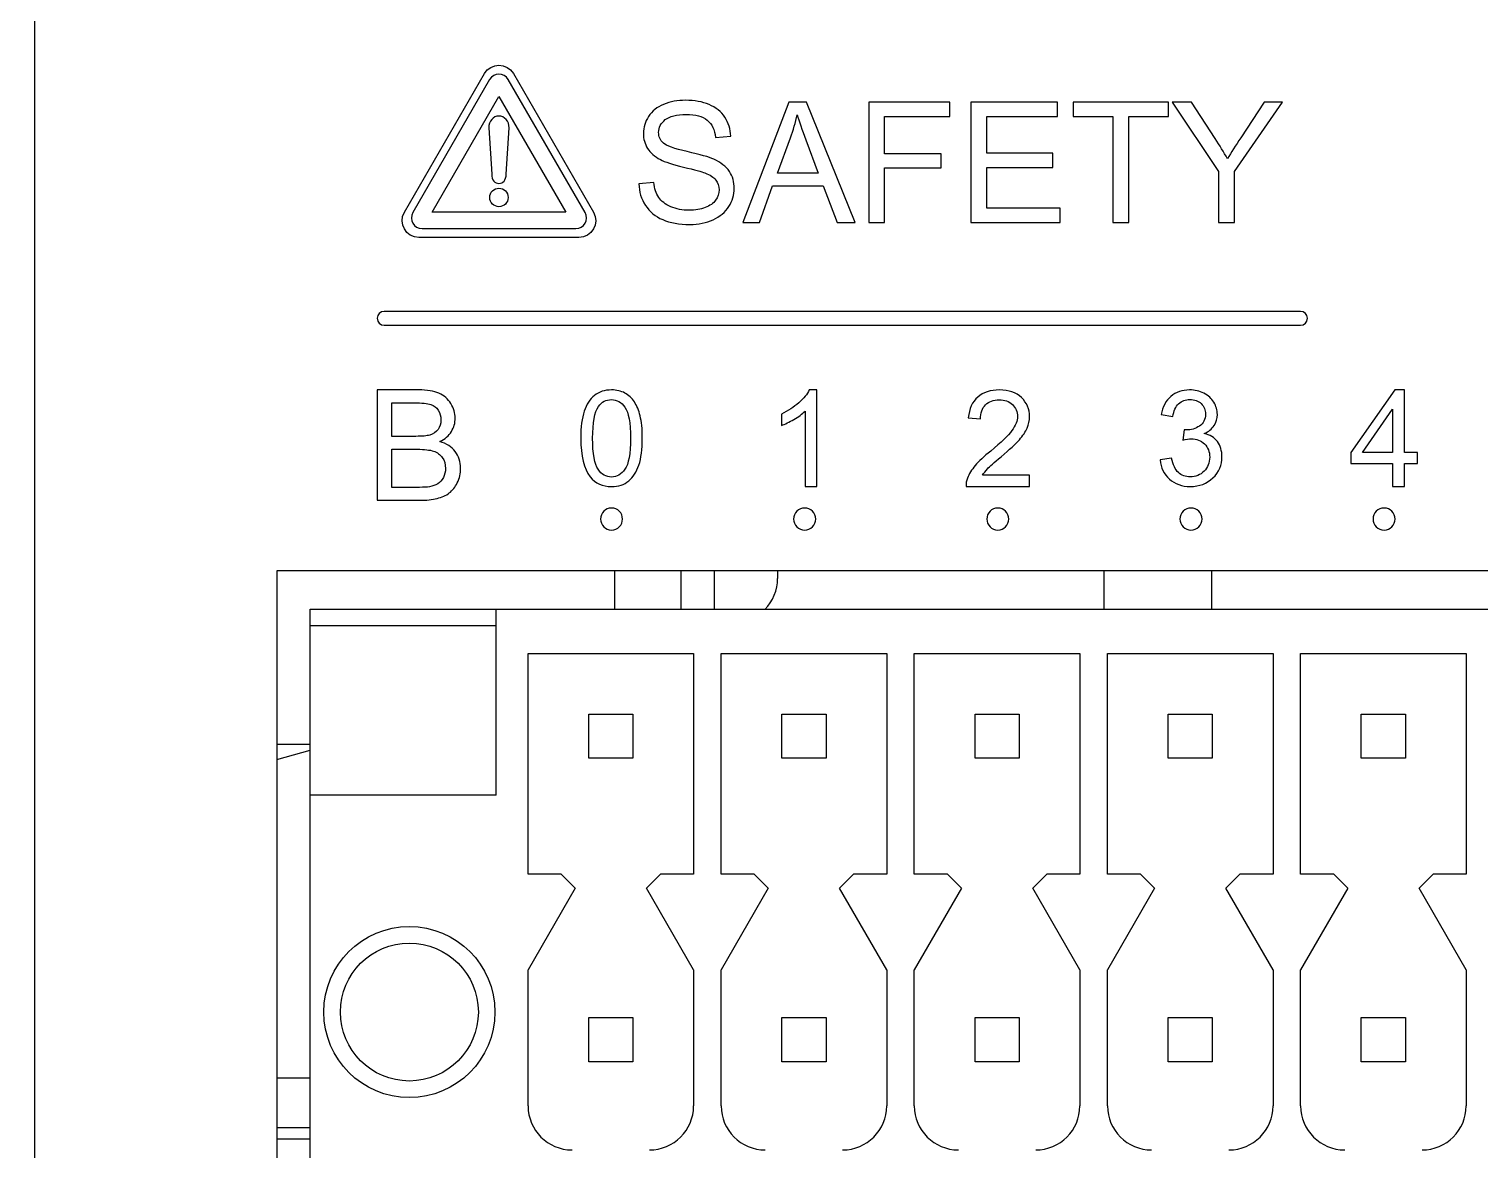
# Model space of a CAD drawing. Header units: millimetres. Extents: x 4086 to 8318, y 123 to 1549.
# Drawn here: x 6997.63 to 7023.93, y 992.81 to 1013.13 of the extents above; entities that cross this region are included whole.
import ezdxf

# ---------------------------------------------------------------- set-up
doc = ezdxf.new("R2010")
doc.units = ezdxf.units.MM
doc.layers.add('20_ALL_FEATURES', color=7, linetype='Continuous')
doc.layers.add('layer 3', color=7, linetype='Continuous')

msp = doc.modelspace()

# ---------------------------------------------------------------- linework, layer by layer
at = {"layer": '20_ALL_FEATURES', "color": 7, "linetype": 'Continuous'}
for p, q in [((7002.126, 1003.314), (7002.126, 991.314)), ((7045.726, 1003.314), (7002.126, 1003.314)), ((7008.248, 1002.614), (7008.248, 1003.314)), ((7009.448, 1003.314), (7009.448, 1002.614)), ((7010.048, 1003.314), (7010.048, 1002.614)), ((7011.198, 1003.314), (7011.198, 1003.174)), ((7017.114, 1002.614), (7017.114, 1003.314)), ((7019.069, 1002.614), (7019.069, 1003.314)), ((7002.726, 991.814), (7002.726, 1002.614)), ((7002.726, 1002.614), (7045.126, 1002.614)), ((7006.096, 999.244), (7006.096, 1002.614)), ((7006.096, 1002.314), (7002.726, 1002.314)), ((7006.676, 997.814), (7006.676, 1001.814)), ((7006.676, 1001.814), (7009.676, 1001.814)), ((7009.676, 1001.814), (7009.676, 997.814)), ((7010.176, 997.814), (7010.176, 1001.814)), ((7010.176, 1001.814), (7013.176, 1001.814)), ((7013.176, 1001.814), (7013.176, 997.814)), ((7013.676, 997.814), (7013.676, 1001.814)), ((7013.676, 1001.814), (7016.676, 1001.814)), ((7016.676, 1001.814), (7016.676, 997.814)), ((7017.176, 997.814), (7017.176, 1001.814)), ((7017.176, 1001.814), (7020.176, 1001.814)), ((7020.176, 1001.814), (7020.176, 997.814)), ((7020.676, 997.814), (7020.676, 1001.814)), ((7020.676, 1001.814), (7023.676, 1001.814)), ((7023.676, 1001.814), (7023.676, 997.814)), ((7007.776, 999.914), (7007.776, 1000.714)), ((7007.776, 1000.714), (7008.576, 1000.714)), ((7008.576, 1000.714), (7008.576, 999.914)), ((7011.276, 999.914), (7011.276, 1000.714)), ((7011.276, 1000.714), (7012.076, 1000.714)), ((7012.076, 1000.714), (7012.076, 999.914)), ((7014.776, 999.914), (7014.776, 1000.714)), ((7014.776, 1000.714), (7015.576, 1000.714)), ((7015.576, 1000.714), (7015.576, 999.914)), ((7018.276, 999.914), (7018.276, 1000.714)), ((7018.276, 1000.714), (7019.076, 1000.714)), ((7019.076, 1000.714), (7019.076, 999.914)), ((7021.776, 999.914), (7021.776, 1000.714)), ((7021.776, 1000.714), (7022.576, 1000.714)), ((7022.576, 1000.714), (7022.576, 999.914)), ((7002.726, 1000.161), (7002.126, 1000.161)), ((7002.126, 999.891), (7002.726, 1000.063)), ((7008.576, 999.914), (7007.776, 999.914)), ((7012.076, 999.914), (7011.276, 999.914)), ((7015.576, 999.914), (7014.776, 999.914)), ((7019.076, 999.914), (7018.276, 999.914)), ((7022.576, 999.914), (7021.776, 999.914)), ((7006.096, 999.244), (7002.726, 999.244)), ((7007.276, 997.814), (7006.676, 997.814)), ((7007.276, 997.814), (7007.53, 997.56)), ((7008.823, 997.56), (7009.076, 997.814)), ((7009.676, 997.814), (7009.076, 997.814)), ((7010.776, 997.814), (7010.176, 997.814)), ((7010.776, 997.814), (7011.03, 997.56)), ((7012.323, 997.56), (7012.576, 997.814)), ((7013.176, 997.814), (7012.576, 997.814)), ((7014.276, 997.814), (7013.676, 997.814)), ((7014.276, 997.814), (7014.53, 997.56)), ((7015.823, 997.56), (7016.076, 997.814)), ((7016.676, 997.814), (7016.076, 997.814)), ((7017.776, 997.814), (7017.176, 997.814)), ((7017.776, 997.814), (7018.03, 997.56)), ((7019.323, 997.56), (7019.576, 997.814)), ((7020.176, 997.814), (7019.576, 997.814)), ((7021.276, 997.814), (7020.676, 997.814)), ((7021.276, 997.814), (7021.53, 997.56)), ((7022.823, 997.56), (7023.076, 997.814)), ((7023.676, 997.814), (7023.076, 997.814)), ((7007.53, 997.56), (7006.676, 996.082)), ((7009.676, 996.082), (7008.823, 997.56)), ((7011.03, 997.56), (7010.176, 996.082)), ((7013.176, 996.082), (7012.323, 997.56)), ((7014.53, 997.56), (7013.676, 996.082)), ((7016.676, 996.082), (7015.823, 997.56)), ((7018.03, 997.56), (7017.176, 996.082)), ((7020.176, 996.082), (7019.323, 997.56)), ((7021.53, 997.56), (7020.676, 996.082)), ((7023.676, 996.082), (7022.823, 997.56)), ((7006.676, 993.614), (7006.676, 996.082)), ((7009.676, 996.082), (7009.676, 993.614)), ((7010.176, 993.614), (7010.176, 996.082)), ((7013.176, 996.082), (7013.176, 993.614)), ((7013.676, 993.614), (7013.676, 996.082)), ((7016.676, 996.082), (7016.676, 993.614)), ((7017.176, 993.614), (7017.176, 996.082)), ((7020.176, 996.082), (7020.176, 993.614)), ((7020.676, 993.614), (7020.676, 996.082)), ((7023.676, 996.082), (7023.676, 993.614)), ((7007.776, 994.414), (7007.776, 995.214)), ((7007.776, 995.214), (7008.576, 995.214)), ((7008.576, 995.214), (7008.576, 994.414)), ((7011.276, 994.414), (7011.276, 995.214)), ((7011.276, 995.214), (7012.076, 995.214)), ((7012.076, 995.214), (7012.076, 994.414)), ((7014.776, 994.414), (7014.776, 995.214)), ((7014.776, 995.214), (7015.576, 995.214)), ((7015.576, 995.214), (7015.576, 994.414)), ((7018.276, 994.414), (7018.276, 995.214)), ((7018.276, 995.214), (7019.076, 995.214)), ((7019.076, 995.214), (7019.076, 994.414)), ((7021.776, 994.414), (7021.776, 995.214)), ((7021.776, 995.214), (7022.576, 995.214)), ((7022.576, 995.214), (7022.576, 994.414)), ((7008.576, 994.414), (7007.776, 994.414)), ((7012.076, 994.414), (7011.276, 994.414)), ((7015.576, 994.414), (7014.776, 994.414)), ((7019.076, 994.414), (7018.276, 994.414)), ((7022.576, 994.414), (7021.776, 994.414)), ((7002.726, 994.114), (7002.126, 994.114)), ((7002.726, 993.214), (7002.126, 993.214)), ((7002.126, 993.014), (7002.726, 993.014))]:
    msp.add_line(p, q, dxfattribs=at)
for radius in [1.55, 1.25]:
    msp.add_circle((7004.526, 995.314), radius, dxfattribs=at)
for centre, start, end in [((7010.398, 1003.174), 315.3431, 0), ((7007.476, 993.614), 180, 270), ((7008.876, 993.614), 270, 0), ((7010.976, 993.614), 180, 270), ((7012.376, 993.614), 270, 0), ((7014.476, 993.614), 180, 270), ((7015.876, 993.614), 270, 0), ((7017.976, 993.614), 180, 270), ((7019.376, 993.614), 270, 0), ((7021.476, 993.614), 180, 270), ((7022.876, 993.614), 270, 0)]:
    msp.add_arc(centre, 0.8, start, end, dxfattribs=at)
at = {"layer": 'layer 3'}
for points, knots in [([(6989.446, 989.186), (7004.064, 989.186), (6989.604, 989.186), (6997.731, 989.186), (6997.731, 989.186), (6997.731, 1035.084), (6997.731, 1086.777), (6997.731, 1095.406), (6997.731, 1095.406), (6997.731, 1095.406), (6989.446, 1095.406), (6989.446, 1095.406), (6989.446, 1095.406), (6989.377, 1095.406), (6989.321, 1095.35), (6989.321, 1095.281), (6989.321, 1095.281), (6989.321, 1095.212), (6989.377, 1095.156), (6989.446, 1095.156), (6989.446, 1095.156), (6989.446, 1095.156), (6997.481, 1095.156), (6997.481, 1095.156), (6997.481, 1095.156), (6997.481, 1078.221), (6997.481, 1014.391), (6997.481, 989.436), (6997.481, 989.436), (6986.072, 989.436), (7001.613, 989.436), (6989.446, 989.436), (6989.446, 989.436), (6989.377, 989.436), (6989.321, 989.38), (6989.321, 989.311), (6989.321, 989.311), (6989.321, 989.242), (6989.377, 989.186), (6989.446, 989.186)], [0, 0, 0, 0, 0.090909, 0.090909, 0.090909, 0.090909, 0.181818, 0.181818, 0.181818, 0.181818, 0.272727, 0.272727, 0.272727, 0.272727, 0.363636, 0.363636, 0.363636, 0.363636, 0.454545, 0.454545, 0.454545, 0.454545, 0.545455, 0.545455, 0.545455, 0.545455, 0.636364, 0.636364, 0.636364, 0.636364, 0.727273, 0.727273, 0.727273, 0.727273, 0.818182, 0.818182, 0.818182, 0.818182, 1, 1, 1, 1]), ([(7006.317, 1012.219), (7006.317, 1012.219), (7007.71, 1009.806), (7007.71, 1009.806), (7007.71, 1009.806), (7007.785, 1009.677), (7007.691, 1009.515), (7007.542, 1009.515), (7007.542, 1009.515), (7007.542, 1009.515), (7004.756, 1009.515), (7004.756, 1009.515), (7004.756, 1009.515), (7004.607, 1009.515), (7004.514, 1009.677), (7004.588, 1009.806), (7004.588, 1009.806), (7004.588, 1009.806), (7005.981, 1012.219), (7005.981, 1012.219), (7005.981, 1012.219), (7006.056, 1012.348), (7006.242, 1012.348), (7006.317, 1012.219)], [0, 0, 0, 0, 0.142857, 0.142857, 0.142857, 0.142857, 0.285714, 0.285714, 0.285714, 0.285714, 0.428571, 0.428571, 0.428571, 0.428571, 0.571429, 0.571429, 0.571429, 0.571429, 0.714286, 0.714286, 0.714286, 0.714286, 1, 1, 1, 1]), ([(7004.939, 1009.815), (7004.939, 1009.815), (7004.939, 1009.815), (7004.939, 1009.815), (7004.939, 1009.815), (7004.939, 1009.815), (7007.359, 1009.815), (7007.359, 1009.815), (7007.359, 1009.815), (7007.359, 1009.815), (7006.149, 1011.91), (7006.149, 1011.91), (7006.149, 1011.91), (7006.149, 1011.91), (7004.939, 1009.815), (7004.939, 1009.815)], [0, 0, 0, 0, 0.2, 0.2, 0.2, 0.2, 0.4, 0.4, 0.4, 0.4, 0.6, 0.6, 0.6, 0.6, 1, 1, 1, 1]), ([(7008.684, 1010.326), (7008.684, 1010.326), (7008.955, 1010.351), (7008.955, 1010.351), (7008.955, 1010.351), (7008.968, 1010.241), (7008.997, 1010.151), (7009.045, 1010.081), (7009.045, 1010.081), (7009.092, 1010.011), (7009.165, 1009.954), (7009.263, 1009.911), (7009.263, 1009.911), (7009.362, 1009.868), (7009.474, 1009.846), (7009.597, 1009.846), (7009.597, 1009.846), (7009.707, 1009.846), (7009.804, 1009.862), (7009.888, 1009.895), (7009.888, 1009.895), (7009.972, 1009.928), (7010.035, 1009.973), (7010.076, 1010.03), (7010.076, 1010.03), (7010.117, 1010.088), (7010.138, 1010.15), (7010.138, 1010.217), (7010.138, 1010.217), (7010.138, 1010.285), (7010.118, 1010.344), (7010.078, 1010.395), (7010.078, 1010.395), (7010.039, 1010.446), (7009.973, 1010.488), (7009.882, 1010.523), (7009.882, 1010.523), (7009.824, 1010.546), (7009.695, 1010.581), (7009.494, 1010.629), (7009.494, 1010.629), (7009.294, 1010.677), (7009.154, 1010.722), (7009.074, 1010.765), (7009.074, 1010.765), (7008.971, 1010.82), (7008.894, 1010.888), (7008.843, 1010.968), (7008.843, 1010.968), (7008.792, 1011.049), (7008.766, 1011.139), (7008.766, 1011.239), (7008.766, 1011.239), (7008.766, 1011.35), (7008.798, 1011.453), (7008.86, 1011.548), (7008.86, 1011.548), (7008.922, 1011.644), (7009.013, 1011.716), (7009.133, 1011.766), (7009.133, 1011.766), (7009.253, 1011.816), (7009.386, 1011.84), (7009.532, 1011.84), (7009.532, 1011.84), (7009.694, 1011.84), (7009.836, 1011.815), (7009.959, 1011.762), (7009.959, 1011.762), (7010.082, 1011.711), (7010.177, 1011.634), (7010.243, 1011.533), (7010.243, 1011.533), (7010.31, 1011.432), (7010.345, 1011.317), (7010.35, 1011.19), (7010.35, 1011.19), (7010.35, 1011.19), (7010.074, 1011.168), (7010.074, 1011.168), (7010.074, 1011.168), (7010.059, 1011.306), (7010.009, 1011.41), (7009.923, 1011.48), (7009.923, 1011.48), (7009.838, 1011.55), (7009.711, 1011.585), (7009.544, 1011.585), (7009.544, 1011.585), (7009.369, 1011.585), (7009.242, 1011.553), (7009.163, 1011.489), (7009.163, 1011.489), (7009.083, 1011.425), (7009.043, 1011.348), (7009.043, 1011.258), (7009.043, 1011.258), (7009.043, 1011.18), (7009.071, 1011.116), (7009.128, 1011.065), (7009.128, 1011.065), (7009.183, 1011.015), (7009.328, 1010.963), (7009.562, 1010.91), (7009.562, 1010.91), (7009.796, 1010.857), (7009.957, 1010.811), (7010.044, 1010.771), (7010.044, 1010.771), (7010.17, 1010.713), (7010.264, 1010.639), (7010.324, 1010.55), (7010.324, 1010.55), (7010.384, 1010.461), (7010.414, 1010.358), (7010.414, 1010.241), (7010.414, 1010.241), (7010.414, 1010.125), (7010.381, 1010.017), (7010.315, 1009.914), (7010.315, 1009.914), (7010.248, 1009.812), (7010.154, 1009.732), (7010.03, 1009.676), (7010.03, 1009.676), (7009.905, 1009.619), (7009.766, 1009.59), (7009.611, 1009.59), (7009.611, 1009.59), (7009.414, 1009.59), (7009.249, 1009.619), (7009.116, 1009.677), (7009.116, 1009.677), (7008.983, 1009.734), (7008.879, 1009.82), (7008.804, 1009.936), (7008.804, 1009.936), (7008.728, 1010.051), (7008.688, 1010.181), (7008.684, 1010.326)], [0, 0, 0, 0, 0.027778, 0.027778, 0.027778, 0.027778, 0.055556, 0.055556, 0.055556, 0.055556, 0.083333, 0.083333, 0.083333, 0.083333, 0.111111, 0.111111, 0.111111, 0.111111, 0.138889, 0.138889, 0.138889, 0.138889, 0.166667, 0.166667, 0.166667, 0.166667, 0.194444, 0.194444, 0.194444, 0.194444, 0.222222, 0.222222, 0.222222, 0.222222, 0.25, 0.25, 0.25, 0.25, 0.277778, 0.277778, 0.277778, 0.277778, 0.305556, 0.305556, 0.305556, 0.305556, 0.333333, 0.333333, 0.333333, 0.333333, 0.361111, 0.361111, 0.361111, 0.361111, 0.388889, 0.388889, 0.388889, 0.388889, 0.416667, 0.416667, 0.416667, 0.416667, 0.444444, 0.444444, 0.444444, 0.444444, 0.472222, 0.472222, 0.472222, 0.472222, 0.5, 0.5, 0.5, 0.5, 0.527778, 0.527778, 0.527778, 0.527778, 0.555556, 0.555556, 0.555556, 0.555556, 0.583333, 0.583333, 0.583333, 0.583333, 0.611111, 0.611111, 0.611111, 0.611111, 0.638889, 0.638889, 0.638889, 0.638889, 0.666667, 0.666667, 0.666667, 0.666667, 0.694444, 0.694444, 0.694444, 0.694444, 0.722222, 0.722222, 0.722222, 0.722222, 0.75, 0.75, 0.75, 0.75, 0.777778, 0.777778, 0.777778, 0.777778, 0.805556, 0.805556, 0.805556, 0.805556, 0.833333, 0.833333, 0.833333, 0.833333, 0.861111, 0.861111, 0.861111, 0.861111, 0.888889, 0.888889, 0.888889, 0.888889, 0.916667, 0.916667, 0.916667, 0.916667, 0.944444, 0.944444, 0.944444, 0.944444, 1, 1, 1, 1]), ([(7010.568, 1009.627), (7010.568, 1009.627), (7011.403, 1011.804), (7011.403, 1011.804), (7011.403, 1011.804), (7011.403, 1011.804), (7011.72, 1011.804), (7011.72, 1011.804), (7011.72, 1011.804), (7011.72, 1011.804), (7012.606, 1009.627), (7012.606, 1009.627), (7012.606, 1009.627), (7012.606, 1009.627), (7012.278, 1009.627), (7012.278, 1009.627), (7012.278, 1009.627), (7012.278, 1009.627), (7012.026, 1010.287), (7012.026, 1010.287), (7012.026, 1010.287), (7012.026, 1010.287), (7011.109, 1010.287), (7011.109, 1010.287), (7011.109, 1010.287), (7011.109, 1010.287), (7010.873, 1009.627), (7010.873, 1009.627), (7010.873, 1009.627), (7010.873, 1009.627), (7010.568, 1009.627), (7010.568, 1009.627)], [0, 0, 0, 0, 0.111111, 0.111111, 0.111111, 0.111111, 0.222222, 0.222222, 0.222222, 0.222222, 0.333333, 0.333333, 0.333333, 0.333333, 0.444444, 0.444444, 0.444444, 0.444444, 0.555556, 0.555556, 0.555556, 0.555556, 0.666667, 0.666667, 0.666667, 0.666667, 0.777778, 0.777778, 0.777778, 0.777778, 1, 1, 1, 1]), ([(7012.85, 1009.627), (7012.85, 1009.627), (7012.85, 1011.804), (7012.85, 1011.804), (7012.85, 1011.804), (7012.85, 1011.804), (7014.318, 1011.804), (7014.318, 1011.804), (7014.318, 1011.804), (7014.318, 1011.804), (7014.318, 1011.548), (7014.318, 1011.548), (7014.318, 1011.548), (7014.318, 1011.548), (7013.138, 1011.548), (7013.138, 1011.548), (7013.138, 1011.548), (7013.138, 1011.548), (7013.138, 1010.87), (7013.138, 1010.87), (7013.138, 1010.87), (7013.138, 1010.87), (7014.16, 1010.87), (7014.16, 1010.87), (7014.16, 1010.87), (7014.16, 1010.87), (7014.16, 1010.615), (7014.16, 1010.615), (7014.16, 1010.615), (7014.16, 1010.615), (7013.138, 1010.615), (7013.138, 1010.615), (7013.138, 1010.615), (7013.138, 1010.615), (7013.138, 1009.627), (7013.138, 1009.627), (7013.138, 1009.627), (7013.138, 1009.627), (7012.85, 1009.627), (7012.85, 1009.627)], [0, 0, 0, 0, 0.090909, 0.090909, 0.090909, 0.090909, 0.181818, 0.181818, 0.181818, 0.181818, 0.272727, 0.272727, 0.272727, 0.272727, 0.363636, 0.363636, 0.363636, 0.363636, 0.454545, 0.454545, 0.454545, 0.454545, 0.545455, 0.545455, 0.545455, 0.545455, 0.636364, 0.636364, 0.636364, 0.636364, 0.727273, 0.727273, 0.727273, 0.727273, 0.818182, 0.818182, 0.818182, 0.818182, 1, 1, 1, 1]), ([(7014.698, 1009.627), (7014.698, 1009.627), (7014.698, 1011.804), (7014.698, 1011.804), (7014.698, 1011.804), (7014.698, 1011.804), (7016.27, 1011.804), (7016.27, 1011.804), (7016.27, 1011.804), (7016.27, 1011.804), (7016.27, 1011.548), (7016.27, 1011.548), (7016.27, 1011.548), (7016.27, 1011.548), (7014.987, 1011.548), (7014.987, 1011.548), (7014.987, 1011.548), (7014.987, 1011.548), (7014.987, 1010.88), (7014.987, 1010.88), (7014.987, 1010.88), (7014.987, 1010.88), (7016.187, 1010.88), (7016.187, 1010.88), (7016.187, 1010.88), (7016.187, 1010.88), (7016.187, 1010.624), (7016.187, 1010.624), (7016.187, 1010.624), (7016.187, 1010.624), (7014.987, 1010.624), (7014.987, 1010.624), (7014.987, 1010.624), (7014.987, 1010.624), (7014.987, 1009.882), (7014.987, 1009.882), (7014.987, 1009.882), (7014.987, 1009.882), (7016.321, 1009.882), (7016.321, 1009.882), (7016.321, 1009.882), (7016.321, 1009.882), (7016.321, 1009.627), (7016.321, 1009.627), (7016.321, 1009.627), (7016.321, 1009.627), (7014.698, 1009.627), (7014.698, 1009.627)], [0, 0, 0, 0, 0.076923, 0.076923, 0.076923, 0.076923, 0.153846, 0.153846, 0.153846, 0.153846, 0.230769, 0.230769, 0.230769, 0.230769, 0.307692, 0.307692, 0.307692, 0.307692, 0.384615, 0.384615, 0.384615, 0.384615, 0.461538, 0.461538, 0.461538, 0.461538, 0.538462, 0.538462, 0.538462, 0.538462, 0.615385, 0.615385, 0.615385, 0.615385, 0.692308, 0.692308, 0.692308, 0.692308, 0.769231, 0.769231, 0.769231, 0.769231, 0.846154, 0.846154, 0.846154, 0.846154, 1, 1, 1, 1]), ([(7017.273, 1009.627), (7017.273, 1009.627), (7017.273, 1011.548), (7017.273, 1011.548), (7017.273, 1011.548), (7017.273, 1011.548), (7016.555, 1011.548), (7016.555, 1011.548), (7016.555, 1011.548), (7016.555, 1011.548), (7016.555, 1011.804), (7016.555, 1011.804), (7016.555, 1011.804), (7016.555, 1011.804), (7018.279, 1011.804), (7018.279, 1011.804), (7018.279, 1011.804), (7018.279, 1011.804), (7018.279, 1011.548), (7018.279, 1011.548), (7018.279, 1011.548), (7018.279, 1011.548), (7017.562, 1011.548), (7017.562, 1011.548), (7017.562, 1011.548), (7017.562, 1011.548), (7017.562, 1009.627), (7017.562, 1009.627), (7017.562, 1009.627), (7017.562, 1009.627), (7017.273, 1009.627), (7017.273, 1009.627)], [0, 0, 0, 0, 0.111111, 0.111111, 0.111111, 0.111111, 0.222222, 0.222222, 0.222222, 0.222222, 0.333333, 0.333333, 0.333333, 0.333333, 0.444444, 0.444444, 0.444444, 0.444444, 0.555556, 0.555556, 0.555556, 0.555556, 0.666667, 0.666667, 0.666667, 0.666667, 0.777778, 0.777778, 0.777778, 0.777778, 1, 1, 1, 1]), ([(7019.19, 1009.627), (7019.19, 1009.627), (7019.19, 1010.549), (7019.19, 1010.549), (7019.19, 1010.549), (7019.19, 1010.549), (7018.351, 1011.804), (7018.351, 1011.804), (7018.351, 1011.804), (7018.351, 1011.804), (7018.698, 1011.804), (7018.698, 1011.804), (7018.698, 1011.804), (7018.698, 1011.804), (7019.128, 1011.145), (7019.128, 1011.145), (7019.128, 1011.145), (7019.208, 1011.023), (7019.283, 1010.901), (7019.351, 1010.779), (7019.351, 1010.779), (7019.417, 1010.893), (7019.498, 1011.02), (7019.591, 1011.162), (7019.591, 1011.162), (7019.591, 1011.162), (7020.013, 1011.804), (7020.013, 1011.804), (7020.013, 1011.804), (7020.013, 1011.804), (7020.349, 1011.804), (7020.349, 1011.804), (7020.349, 1011.804), (7020.349, 1011.804), (7019.479, 1010.549), (7019.479, 1010.549), (7019.479, 1010.549), (7019.479, 1010.549), (7019.479, 1009.627), (7019.479, 1009.627), (7019.479, 1009.627), (7019.479, 1009.627), (7019.19, 1009.627), (7019.19, 1009.627)], [0, 0, 0, 0, 0.083333, 0.083333, 0.083333, 0.083333, 0.166667, 0.166667, 0.166667, 0.166667, 0.25, 0.25, 0.25, 0.25, 0.333333, 0.333333, 0.333333, 0.333333, 0.416667, 0.416667, 0.416667, 0.416667, 0.5, 0.5, 0.5, 0.5, 0.583333, 0.583333, 0.583333, 0.583333, 0.666667, 0.666667, 0.666667, 0.666667, 0.75, 0.75, 0.75, 0.75, 0.833333, 0.833333, 0.833333, 0.833333, 1, 1, 1, 1]), ([(7006.149, 1010.333), (7006.077, 1010.333), (7006.018, 1010.385), (7006.018, 1010.504), (7006.018, 1010.504), (7006.018, 1010.504), (7005.964, 1011.34), (7005.964, 1011.34), (7005.964, 1011.34), (7005.964, 1011.458), (7006.047, 1011.554), (7006.149, 1011.554), (7006.149, 1011.554), (7006.251, 1011.554), (7006.334, 1011.458), (7006.334, 1011.34), (7006.334, 1011.34), (7006.334, 1011.34), (7006.28, 1010.504), (7006.28, 1010.504), (7006.28, 1010.504), (7006.28, 1010.385), (7006.222, 1010.333), (7006.149, 1010.333)], [0, 0, 0, 0, 0.142857, 0.142857, 0.142857, 0.142857, 0.285714, 0.285714, 0.285714, 0.285714, 0.428571, 0.428571, 0.428571, 0.428571, 0.571429, 0.571429, 0.571429, 0.571429, 0.714286, 0.714286, 0.714286, 0.714286, 1, 1, 1, 1]), ([(7011.194, 1010.521), (7011.194, 1010.521), (7011.936, 1010.521), (7011.936, 1010.521), (7011.936, 1010.521), (7011.936, 1010.521), (7011.709, 1011.124), (7011.709, 1011.124), (7011.709, 1011.124), (7011.641, 1011.308), (7011.589, 1011.459), (7011.553, 1011.579), (7011.553, 1011.579), (7011.523, 1011.437), (7011.483, 1011.298), (7011.433, 1011.16), (7011.433, 1011.16), (7011.433, 1011.16), (7011.194, 1010.521), (7011.194, 1010.521)], [0, 0, 0, 0, 0.166667, 0.166667, 0.166667, 0.166667, 0.333333, 0.333333, 0.333333, 0.333333, 0.5, 0.5, 0.5, 0.5, 0.666667, 0.666667, 0.666667, 0.666667, 1, 1, 1, 1]), ([(7006.149, 1010.246), (7006.149, 1010.246), (7006.149, 1010.246), (7006.149, 1010.246), (7006.149, 1010.246), (7006.057, 1010.246), (7005.982, 1010.171), (7005.982, 1010.078), (7005.982, 1010.078), (7005.982, 1009.986), (7006.057, 1009.911), (7006.149, 1009.911), (7006.149, 1009.911), (7006.242, 1009.911), (7006.316, 1009.986), (7006.316, 1010.078), (7006.316, 1010.078), (7006.316, 1010.171), (7006.242, 1010.246), (7006.149, 1010.246)], [0, 0, 0, 0, 0.166667, 0.166667, 0.166667, 0.166667, 0.333333, 0.333333, 0.333333, 0.333333, 0.5, 0.5, 0.5, 0.5, 0.666667, 0.666667, 0.666667, 0.666667, 1, 1, 1, 1]), ([(7020.675, 1007.763), (7017.755, 1007.763), (7009.909, 1007.763), (7004.069, 1007.763), (7004.069, 1007.763), (7004, 1007.763), (7003.944, 1007.819), (7003.944, 1007.888), (7003.944, 1007.888), (7003.944, 1007.957), (7004, 1008.013), (7004.069, 1008.013), (7004.069, 1008.013), (7006.989, 1008.013), (7014.835, 1008.013), (7020.675, 1008.013), (7020.675, 1008.013), (7020.744, 1008.013), (7020.8, 1007.957), (7020.8, 1007.888), (7020.8, 1007.888), (7020.8, 1007.819), (7020.744, 1007.763), (7020.675, 1007.763)], [0, 0, 0, 0, 0.142857, 0.142857, 0.142857, 0.142857, 0.285714, 0.285714, 0.285714, 0.285714, 0.428571, 0.428571, 0.428571, 0.428571, 0.571429, 0.571429, 0.571429, 0.571429, 0.714286, 0.714286, 0.714286, 0.714286, 1, 1, 1, 1]), ([(7003.944, 1004.59), (7003.944, 1004.59), (7003.944, 1006.59), (7003.944, 1006.59), (7003.944, 1006.59), (7003.944, 1006.59), (7004.694, 1006.59), (7004.694, 1006.59), (7004.694, 1006.59), (7004.847, 1006.59), (7004.969, 1006.57), (7005.062, 1006.529), (7005.062, 1006.529), (7005.154, 1006.489), (7005.226, 1006.426), (7005.278, 1006.342), (7005.278, 1006.342), (7005.331, 1006.258), (7005.357, 1006.17), (7005.357, 1006.078), (7005.357, 1006.078), (7005.357, 1005.993), (7005.334, 1005.912), (7005.288, 1005.837), (7005.288, 1005.837), (7005.242, 1005.761), (7005.172, 1005.7), (7005.078, 1005.654), (7005.078, 1005.654), (7005.199, 1005.619), (7005.292, 1005.558), (7005.357, 1005.472), (7005.357, 1005.472), (7005.422, 1005.387), (7005.455, 1005.286), (7005.455, 1005.17), (7005.455, 1005.17), (7005.455, 1005.076), (7005.435, 1004.989), (7005.395, 1004.908), (7005.395, 1004.908), (7005.356, 1004.828), (7005.307, 1004.766), (7005.249, 1004.722), (7005.249, 1004.722), (7005.191, 1004.679), (7005.117, 1004.645), (7005.03, 1004.623), (7005.03, 1004.623), (7004.942, 1004.601), (7004.834, 1004.59), (7004.707, 1004.59), (7004.707, 1004.59), (7004.707, 1004.59), (7003.944, 1004.59), (7003.944, 1004.59)], [0, 0, 0, 0, 0.066667, 0.066667, 0.066667, 0.066667, 0.133333, 0.133333, 0.133333, 0.133333, 0.2, 0.2, 0.2, 0.2, 0.266667, 0.266667, 0.266667, 0.266667, 0.333333, 0.333333, 0.333333, 0.333333, 0.4, 0.4, 0.4, 0.4, 0.466667, 0.466667, 0.466667, 0.466667, 0.533333, 0.533333, 0.533333, 0.533333, 0.6, 0.6, 0.6, 0.6, 0.666667, 0.666667, 0.666667, 0.666667, 0.733333, 0.733333, 0.733333, 0.733333, 0.8, 0.8, 0.8, 0.8, 0.866667, 0.866667, 0.866667, 0.866667, 1, 1, 1, 1]), ([(7007.632, 1005.714), (7007.632, 1005.917), (7007.652, 1006.08), (7007.694, 1006.204), (7007.694, 1006.204), (7007.736, 1006.328), (7007.798, 1006.423), (7007.88, 1006.49), (7007.88, 1006.49), (7007.962, 1006.557), (7008.065, 1006.59), (7008.189, 1006.59), (7008.189, 1006.59), (7008.281, 1006.59), (7008.362, 1006.571), (7008.431, 1006.534), (7008.431, 1006.534), (7008.501, 1006.497), (7008.558, 1006.444), (7008.603, 1006.374), (7008.603, 1006.374), (7008.648, 1006.304), (7008.683, 1006.219), (7008.708, 1006.119), (7008.708, 1006.119), (7008.734, 1006.019), (7008.747, 1005.884), (7008.747, 1005.714), (7008.747, 1005.714), (7008.747, 1005.513), (7008.726, 1005.35), (7008.685, 1005.227), (7008.685, 1005.227), (7008.644, 1005.103), (7008.582, 1005.007), (7008.5, 1004.94), (7008.5, 1004.94), (7008.418, 1004.873), (7008.315, 1004.84), (7008.189, 1004.84), (7008.189, 1004.84), (7008.025, 1004.84), (7007.895, 1004.898), (7007.801, 1005.016), (7007.801, 1005.016), (7007.688, 1005.16), (7007.632, 1005.392), (7007.632, 1005.714)], [0, 0, 0, 0, 0.076923, 0.076923, 0.076923, 0.076923, 0.153846, 0.153846, 0.153846, 0.153846, 0.230769, 0.230769, 0.230769, 0.230769, 0.307692, 0.307692, 0.307692, 0.307692, 0.384615, 0.384615, 0.384615, 0.384615, 0.461538, 0.461538, 0.461538, 0.461538, 0.538462, 0.538462, 0.538462, 0.538462, 0.615385, 0.615385, 0.615385, 0.615385, 0.692308, 0.692308, 0.692308, 0.692308, 0.769231, 0.769231, 0.769231, 0.769231, 0.846154, 0.846154, 0.846154, 0.846154, 1, 1, 1, 1]), ([(7011.911, 1004.84), (7011.911, 1004.84), (7011.696, 1004.84), (7011.696, 1004.84), (7011.696, 1004.84), (7011.696, 1004.84), (7011.696, 1006.204), (7011.696, 1006.204), (7011.696, 1006.204), (7011.645, 1006.154), (7011.577, 1006.105), (7011.494, 1006.056), (7011.494, 1006.056), (7011.41, 1006.007), (7011.335, 1005.97), (7011.268, 1005.946), (7011.268, 1005.946), (7011.268, 1005.946), (7011.268, 1006.152), (7011.268, 1006.152), (7011.268, 1006.152), (7011.388, 1006.208), (7011.492, 1006.277), (7011.582, 1006.357), (7011.582, 1006.357), (7011.672, 1006.437), (7011.735, 1006.514), (7011.773, 1006.59), (7011.773, 1006.59), (7011.773, 1006.59), (7011.911, 1006.59), (7011.911, 1006.59), (7011.911, 1006.59), (7011.911, 1006.59), (7011.911, 1004.84), (7011.911, 1004.84)], [0, 0, 0, 0, 0.1, 0.1, 0.1, 0.1, 0.2, 0.2, 0.2, 0.2, 0.3, 0.3, 0.3, 0.3, 0.4, 0.4, 0.4, 0.4, 0.5, 0.5, 0.5, 0.5, 0.6, 0.6, 0.6, 0.6, 0.7, 0.7, 0.7, 0.7, 0.8, 0.8, 0.8, 0.8, 1, 1, 1, 1]), ([(7015.766, 1005.044), (7015.766, 1005.044), (7015.766, 1004.84), (7015.766, 1004.84), (7015.766, 1004.84), (7015.766, 1004.84), (7014.613, 1004.84), (7014.613, 1004.84), (7014.613, 1004.84), (7014.611, 1004.891), (7014.619, 1004.941), (7014.638, 1004.989), (7014.638, 1004.989), (7014.667, 1005.067), (7014.715, 1005.144), (7014.78, 1005.22), (7014.78, 1005.22), (7014.845, 1005.296), (7014.939, 1005.384), (7015.06, 1005.483), (7015.06, 1005.483), (7015.249, 1005.638), (7015.377, 1005.761), (7015.444, 1005.852), (7015.444, 1005.852), (7015.511, 1005.943), (7015.545, 1006.029), (7015.545, 1006.11), (7015.545, 1006.11), (7015.545, 1006.195), (7015.514, 1006.266), (7015.453, 1006.325), (7015.453, 1006.325), (7015.393, 1006.383), (7015.313, 1006.412), (7015.215, 1006.412), (7015.215, 1006.412), (7015.112, 1006.412), (7015.029, 1006.381), (7014.967, 1006.32), (7014.967, 1006.32), (7014.905, 1006.258), (7014.874, 1006.173), (7014.873, 1006.064), (7014.873, 1006.064), (7014.873, 1006.064), (7014.654, 1006.086), (7014.654, 1006.086), (7014.654, 1006.086), (7014.669, 1006.25), (7014.726, 1006.375), (7014.824, 1006.461), (7014.824, 1006.461), (7014.922, 1006.547), (7015.054, 1006.59), (7015.22, 1006.59), (7015.22, 1006.59), (7015.387, 1006.59), (7015.52, 1006.543), (7015.617, 1006.451), (7015.617, 1006.451), (7015.715, 1006.358), (7015.764, 1006.242), (7015.764, 1006.105), (7015.764, 1006.105), (7015.764, 1006.036), (7015.75, 1005.967), (7015.721, 1005.9), (7015.721, 1005.9), (7015.692, 1005.832), (7015.645, 1005.761), (7015.579, 1005.686), (7015.579, 1005.686), (7015.512, 1005.612), (7015.402, 1005.509), (7015.249, 1005.38), (7015.249, 1005.38), (7015.12, 1005.272), (7015.038, 1005.199), (7015.001, 1005.16), (7015.001, 1005.16), (7014.965, 1005.122), (7014.935, 1005.083), (7014.911, 1005.044), (7014.911, 1005.044), (7014.911, 1005.044), (7015.766, 1005.044), (7015.766, 1005.044)], [0, 0, 0, 0, 0.043478, 0.043478, 0.043478, 0.043478, 0.086957, 0.086957, 0.086957, 0.086957, 0.130435, 0.130435, 0.130435, 0.130435, 0.173913, 0.173913, 0.173913, 0.173913, 0.217391, 0.217391, 0.217391, 0.217391, 0.26087, 0.26087, 0.26087, 0.26087, 0.304348, 0.304348, 0.304348, 0.304348, 0.347826, 0.347826, 0.347826, 0.347826, 0.391304, 0.391304, 0.391304, 0.391304, 0.434783, 0.434783, 0.434783, 0.434783, 0.478261, 0.478261, 0.478261, 0.478261, 0.521739, 0.521739, 0.521739, 0.521739, 0.565217, 0.565217, 0.565217, 0.565217, 0.608696, 0.608696, 0.608696, 0.608696, 0.652174, 0.652174, 0.652174, 0.652174, 0.695652, 0.695652, 0.695652, 0.695652, 0.73913, 0.73913, 0.73913, 0.73913, 0.782609, 0.782609, 0.782609, 0.782609, 0.826087, 0.826087, 0.826087, 0.826087, 0.869565, 0.869565, 0.869565, 0.869565, 0.913043, 0.913043, 0.913043, 0.913043, 1, 1, 1, 1]), ([(7018.128, 1005.323), (7018.128, 1005.323), (7018.339, 1005.352), (7018.339, 1005.352), (7018.339, 1005.352), (7018.363, 1005.232), (7018.404, 1005.146), (7018.461, 1005.093), (7018.461, 1005.093), (7018.519, 1005.041), (7018.59, 1005.014), (7018.675, 1005.014), (7018.675, 1005.014), (7018.774, 1005.014), (7018.858, 1005.049), (7018.926, 1005.117), (7018.926, 1005.117), (7018.994, 1005.186), (7019.028, 1005.271), (7019.028, 1005.372), (7019.028, 1005.372), (7019.028, 1005.469), (7018.997, 1005.549), (7018.933, 1005.612), (7018.933, 1005.612), (7018.87, 1005.674), (7018.79, 1005.706), (7018.692, 1005.706), (7018.692, 1005.706), (7018.652, 1005.706), (7018.603, 1005.698), (7018.543, 1005.682), (7018.543, 1005.682), (7018.543, 1005.682), (7018.567, 1005.867), (7018.567, 1005.867), (7018.567, 1005.867), (7018.581, 1005.865), (7018.592, 1005.864), (7018.601, 1005.864), (7018.601, 1005.864), (7018.691, 1005.864), (7018.771, 1005.888), (7018.844, 1005.935), (7018.844, 1005.935), (7018.916, 1005.981), (7018.951, 1006.053), (7018.951, 1006.15), (7018.951, 1006.15), (7018.951, 1006.227), (7018.925, 1006.291), (7018.873, 1006.342), (7018.873, 1006.342), (7018.821, 1006.392), (7018.753, 1006.417), (7018.671, 1006.417), (7018.671, 1006.417), (7018.588, 1006.417), (7018.52, 1006.391), (7018.466, 1006.34), (7018.466, 1006.34), (7018.411, 1006.288), (7018.376, 1006.21), (7018.36, 1006.106), (7018.36, 1006.106), (7018.36, 1006.106), (7018.15, 1006.144), (7018.15, 1006.144), (7018.15, 1006.144), (7018.175, 1006.286), (7018.234, 1006.395), (7018.325, 1006.473), (7018.325, 1006.473), (7018.416, 1006.551), (7018.53, 1006.59), (7018.665, 1006.59), (7018.665, 1006.59), (7018.759, 1006.59), (7018.845, 1006.57), (7018.924, 1006.529), (7018.924, 1006.529), (7019.003, 1006.49), (7019.063, 1006.435), (7019.104, 1006.366), (7019.104, 1006.366), (7019.146, 1006.296), (7019.167, 1006.223), (7019.167, 1006.145), (7019.167, 1006.145), (7019.167, 1006.071), (7019.147, 1006.004), (7019.107, 1005.944), (7019.107, 1005.944), (7019.068, 1005.883), (7019.009, 1005.835), (7018.931, 1005.799), (7018.931, 1005.799), (7019.032, 1005.776), (7019.111, 1005.727), (7019.167, 1005.653), (7019.167, 1005.653), (7019.223, 1005.58), (7019.251, 1005.487), (7019.251, 1005.377), (7019.251, 1005.377), (7019.251, 1005.227), (7019.196, 1005.1), (7019.087, 1004.996), (7019.087, 1004.996), (7018.978, 1004.892), (7018.84, 1004.84), (7018.673, 1004.84), (7018.673, 1004.84), (7018.523, 1004.84), (7018.398, 1004.885), (7018.298, 1004.975), (7018.298, 1004.975), (7018.199, 1005.064), (7018.142, 1005.18), (7018.128, 1005.323)], [0, 0, 0, 0, 0.032258, 0.032258, 0.032258, 0.032258, 0.064516, 0.064516, 0.064516, 0.064516, 0.096774, 0.096774, 0.096774, 0.096774, 0.129032, 0.129032, 0.129032, 0.129032, 0.16129, 0.16129, 0.16129, 0.16129, 0.193548, 0.193548, 0.193548, 0.193548, 0.225806, 0.225806, 0.225806, 0.225806, 0.258065, 0.258065, 0.258065, 0.258065, 0.290323, 0.290323, 0.290323, 0.290323, 0.322581, 0.322581, 0.322581, 0.322581, 0.354839, 0.354839, 0.354839, 0.354839, 0.387097, 0.387097, 0.387097, 0.387097, 0.419355, 0.419355, 0.419355, 0.419355, 0.451613, 0.451613, 0.451613, 0.451613, 0.483871, 0.483871, 0.483871, 0.483871, 0.516129, 0.516129, 0.516129, 0.516129, 0.548387, 0.548387, 0.548387, 0.548387, 0.580645, 0.580645, 0.580645, 0.580645, 0.612903, 0.612903, 0.612903, 0.612903, 0.645161, 0.645161, 0.645161, 0.645161, 0.677419, 0.677419, 0.677419, 0.677419, 0.709677, 0.709677, 0.709677, 0.709677, 0.741935, 0.741935, 0.741935, 0.741935, 0.774194, 0.774194, 0.774194, 0.774194, 0.806452, 0.806452, 0.806452, 0.806452, 0.83871, 0.83871, 0.83871, 0.83871, 0.870968, 0.870968, 0.870968, 0.870968, 0.903226, 0.903226, 0.903226, 0.903226, 0.935484, 0.935484, 0.935484, 0.935484, 1, 1, 1, 1]), ([(7022.343, 1004.84), (7022.343, 1004.84), (7022.343, 1005.258), (7022.343, 1005.258), (7022.343, 1005.258), (7022.343, 1005.258), (7021.583, 1005.258), (7021.583, 1005.258), (7021.583, 1005.258), (7021.583, 1005.258), (7021.583, 1005.456), (7021.583, 1005.456), (7021.583, 1005.456), (7021.583, 1005.456), (7022.382, 1006.59), (7022.382, 1006.59), (7022.382, 1006.59), (7022.382, 1006.59), (7022.558, 1006.59), (7022.558, 1006.59), (7022.558, 1006.59), (7022.558, 1006.59), (7022.558, 1005.456), (7022.558, 1005.456), (7022.558, 1005.456), (7022.558, 1005.456), (7022.795, 1005.456), (7022.795, 1005.456), (7022.795, 1005.456), (7022.795, 1005.456), (7022.795, 1005.258), (7022.795, 1005.258), (7022.795, 1005.258), (7022.795, 1005.258), (7022.558, 1005.258), (7022.558, 1005.258), (7022.558, 1005.258), (7022.558, 1005.258), (7022.558, 1004.84), (7022.558, 1004.84), (7022.558, 1004.84), (7022.558, 1004.84), (7022.343, 1004.84), (7022.343, 1004.84)], [0, 0, 0, 0, 0.083333, 0.083333, 0.083333, 0.083333, 0.166667, 0.166667, 0.166667, 0.166667, 0.25, 0.25, 0.25, 0.25, 0.333333, 0.333333, 0.333333, 0.333333, 0.416667, 0.416667, 0.416667, 0.416667, 0.5, 0.5, 0.5, 0.5, 0.583333, 0.583333, 0.583333, 0.583333, 0.666667, 0.666667, 0.666667, 0.666667, 0.75, 0.75, 0.75, 0.75, 0.833333, 0.833333, 0.833333, 0.833333, 1, 1, 1, 1]), ([(7004.209, 1005.749), (7004.209, 1005.749), (7004.642, 1005.749), (7004.642, 1005.749), (7004.642, 1005.749), (7004.759, 1005.749), (7004.843, 1005.757), (7004.894, 1005.772), (7004.894, 1005.772), (7004.961, 1005.792), (7005.012, 1005.826), (7005.046, 1005.872), (7005.046, 1005.872), (7005.08, 1005.919), (7005.097, 1005.977), (7005.097, 1006.047), (7005.097, 1006.047), (7005.097, 1006.114), (7005.082, 1006.173), (7005.049, 1006.223), (7005.049, 1006.223), (7005.018, 1006.273), (7004.972, 1006.308), (7004.913, 1006.327), (7004.913, 1006.327), (7004.854, 1006.346), (7004.752, 1006.355), (7004.609, 1006.355), (7004.609, 1006.355), (7004.609, 1006.355), (7004.209, 1006.355), (7004.209, 1006.355), (7004.209, 1006.355), (7004.209, 1006.355), (7004.209, 1005.749), (7004.209, 1005.749)], [0, 0, 0, 0, 0.1, 0.1, 0.1, 0.1, 0.2, 0.2, 0.2, 0.2, 0.3, 0.3, 0.3, 0.3, 0.4, 0.4, 0.4, 0.4, 0.5, 0.5, 0.5, 0.5, 0.6, 0.6, 0.6, 0.6, 0.7, 0.7, 0.7, 0.7, 0.8, 0.8, 0.8, 0.8, 1, 1, 1, 1]), ([(7007.847, 1005.714), (7007.847, 1005.431), (7007.88, 1005.244), (7007.946, 1005.151), (7007.946, 1005.151), (7008.011, 1005.058), (7008.093, 1005.012), (7008.189, 1005.012), (7008.189, 1005.012), (7008.286, 1005.012), (7008.367, 1005.059), (7008.433, 1005.152), (7008.433, 1005.152), (7008.499, 1005.245), (7008.532, 1005.432), (7008.532, 1005.714), (7008.532, 1005.714), (7008.532, 1005.996), (7008.499, 1006.183), (7008.433, 1006.276), (7008.433, 1006.276), (7008.368, 1006.369), (7008.285, 1006.415), (7008.187, 1006.415), (7008.187, 1006.415), (7008.09, 1006.415), (7008.013, 1006.374), (7007.955, 1006.292), (7007.955, 1006.292), (7007.883, 1006.188), (7007.847, 1005.995), (7007.847, 1005.714)], [0, 0, 0, 0, 0.111111, 0.111111, 0.111111, 0.111111, 0.222222, 0.222222, 0.222222, 0.222222, 0.333333, 0.333333, 0.333333, 0.333333, 0.444444, 0.444444, 0.444444, 0.444444, 0.555556, 0.555556, 0.555556, 0.555556, 0.666667, 0.666667, 0.666667, 0.666667, 0.777778, 0.777778, 0.777778, 0.777778, 1, 1, 1, 1]), ([(7022.343, 1005.456), (7022.343, 1005.456), (7022.343, 1006.243), (7022.343, 1006.243), (7022.343, 1006.243), (7022.343, 1006.243), (7021.795, 1005.456), (7021.795, 1005.456), (7021.795, 1005.456), (7021.795, 1005.456), (7022.343, 1005.456), (7022.343, 1005.456)], [0, 0, 0, 0, 0.25, 0.25, 0.25, 0.25, 0.5, 0.5, 0.5, 0.5, 1, 1, 1, 1]), ([(7004.209, 1004.824), (7004.209, 1004.824), (7004.707, 1004.824), (7004.707, 1004.824), (7004.707, 1004.824), (7004.793, 1004.824), (7004.853, 1004.828), (7004.888, 1004.834), (7004.888, 1004.834), (7004.948, 1004.845), (7005, 1004.863), (7005.041, 1004.889), (7005.041, 1004.889), (7005.082, 1004.914), (7005.115, 1004.951), (7005.142, 1005), (7005.142, 1005), (7005.168, 1005.049), (7005.181, 1005.105), (7005.181, 1005.169), (7005.181, 1005.169), (7005.181, 1005.244), (7005.162, 1005.309), (7005.123, 1005.364), (7005.123, 1005.364), (7005.085, 1005.42), (7005.032, 1005.458), (7004.964, 1005.481), (7004.964, 1005.481), (7004.897, 1005.503), (7004.799, 1005.514), (7004.672, 1005.514), (7004.672, 1005.514), (7004.672, 1005.514), (7004.209, 1005.514), (7004.209, 1005.514), (7004.209, 1005.514), (7004.209, 1005.514), (7004.209, 1004.824), (7004.209, 1004.824)], [0, 0, 0, 0, 0.090909, 0.090909, 0.090909, 0.090909, 0.181818, 0.181818, 0.181818, 0.181818, 0.272727, 0.272727, 0.272727, 0.272727, 0.363636, 0.363636, 0.363636, 0.363636, 0.454545, 0.454545, 0.454545, 0.454545, 0.545455, 0.545455, 0.545455, 0.545455, 0.636364, 0.636364, 0.636364, 0.636364, 0.727273, 0.727273, 0.727273, 0.727273, 0.818182, 0.818182, 0.818182, 0.818182, 1, 1, 1, 1]), ([(7008.189, 1004.45), (7008.3, 1004.45), (7008.389, 1004.361), (7008.389, 1004.25), (7008.389, 1004.25), (7008.389, 1004.14), (7008.3, 1004.05), (7008.189, 1004.05), (7008.189, 1004.05), (7008.079, 1004.05), (7007.989, 1004.14), (7007.989, 1004.25), (7007.989, 1004.25), (7007.989, 1004.361), (7008.079, 1004.45), (7008.189, 1004.45)], [0, 0, 0, 0, 0.2, 0.2, 0.2, 0.2, 0.4, 0.4, 0.4, 0.4, 0.6, 0.6, 0.6, 0.6, 1, 1, 1, 1]), ([(7011.689, 1004.45), (7011.8, 1004.45), (7011.889, 1004.361), (7011.889, 1004.25), (7011.889, 1004.25), (7011.889, 1004.14), (7011.8, 1004.05), (7011.689, 1004.05), (7011.689, 1004.05), (7011.579, 1004.05), (7011.489, 1004.14), (7011.489, 1004.25), (7011.489, 1004.25), (7011.489, 1004.361), (7011.579, 1004.45), (7011.689, 1004.45)], [0, 0, 0, 0, 0.2, 0.2, 0.2, 0.2, 0.4, 0.4, 0.4, 0.4, 0.6, 0.6, 0.6, 0.6, 1, 1, 1, 1]), ([(7015.189, 1004.45), (7015.3, 1004.45), (7015.389, 1004.361), (7015.389, 1004.25), (7015.389, 1004.25), (7015.389, 1004.14), (7015.3, 1004.05), (7015.189, 1004.05), (7015.189, 1004.05), (7015.079, 1004.05), (7014.989, 1004.14), (7014.989, 1004.25), (7014.989, 1004.25), (7014.989, 1004.361), (7015.079, 1004.45), (7015.189, 1004.45)], [0, 0, 0, 0, 0.2, 0.2, 0.2, 0.2, 0.4, 0.4, 0.4, 0.4, 0.6, 0.6, 0.6, 0.6, 1, 1, 1, 1]), ([(7018.689, 1004.45), (7018.8, 1004.45), (7018.889, 1004.361), (7018.889, 1004.25), (7018.889, 1004.25), (7018.889, 1004.14), (7018.8, 1004.05), (7018.689, 1004.05), (7018.689, 1004.05), (7018.579, 1004.05), (7018.489, 1004.14), (7018.489, 1004.25), (7018.489, 1004.25), (7018.489, 1004.361), (7018.579, 1004.45), (7018.689, 1004.45)], [0, 0, 0, 0, 0.2, 0.2, 0.2, 0.2, 0.4, 0.4, 0.4, 0.4, 0.6, 0.6, 0.6, 0.6, 1, 1, 1, 1]), ([(7022.189, 1004.45), (7022.3, 1004.45), (7022.389, 1004.361), (7022.389, 1004.25), (7022.389, 1004.25), (7022.389, 1004.14), (7022.3, 1004.05), (7022.189, 1004.05), (7022.189, 1004.05), (7022.079, 1004.05), (7021.989, 1004.14), (7021.989, 1004.25), (7021.989, 1004.25), (7021.989, 1004.361), (7022.079, 1004.45), (7022.189, 1004.45)], [0, 0, 0, 0, 0.2, 0.2, 0.2, 0.2, 0.4, 0.4, 0.4, 0.4, 0.6, 0.6, 0.6, 0.6, 1, 1, 1, 1])]:
    msp.add_open_spline(points, degree=3, knots=knots, dxfattribs=at)
at = {"layer": 'layer 3', "color": 40}
msp.add_open_spline([(7004.7, 1009.355), (7004.7, 1009.355), (7007.598, 1009.355), (7007.598, 1009.355), (7007.598, 1009.355), (7007.833, 1009.355), (7007.98, 1009.61), (7007.862, 1009.813), (7007.862, 1009.813), (7007.862, 1009.813), (7006.413, 1012.323), (7006.413, 1012.323), (7006.413, 1012.323), (7006.296, 1012.526), (7006.002, 1012.526), (7005.885, 1012.323), (7005.885, 1012.323), (7005.885, 1012.323), (7004.436, 1009.813), (7004.436, 1009.813), (7004.436, 1009.813), (7004.318, 1009.61), (7004.465, 1009.355), (7004.7, 1009.355)], degree=3, knots=[0, 0, 0, 0, 0.142857, 0.142857, 0.142857, 0.142857, 0.285714, 0.285714, 0.285714, 0.285714, 0.428571, 0.428571, 0.428571, 0.428571, 0.571429, 0.571429, 0.571429, 0.571429, 0.714286, 0.714286, 0.714286, 0.714286, 1, 1, 1, 1], dxfattribs=at)

doc.saveas('drawing.dxf')
